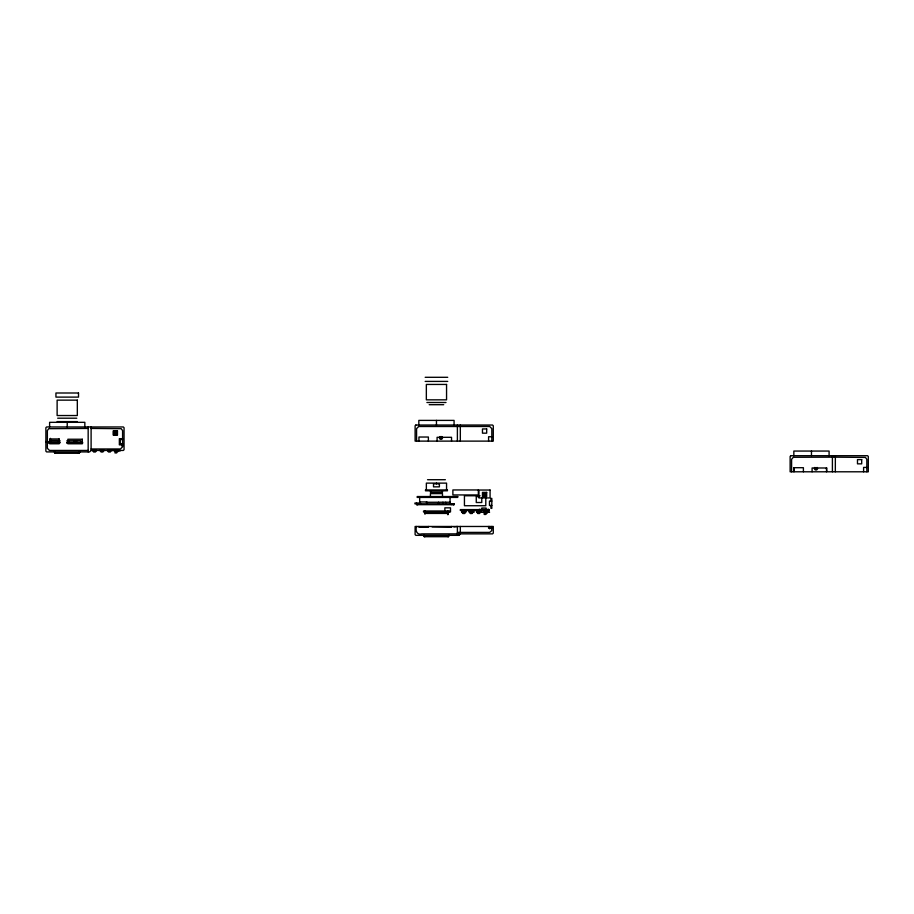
<?xml version="1.0" encoding="UTF-8"?>
<svg xmlns="http://www.w3.org/2000/svg" width="914" height="914" viewBox="0 0 914 914"><rect width="100%" height="100%" fill="white"/><g stroke="black" fill="none" stroke-linecap="round" stroke-linejoin="round"><path stroke-width="1.37" d="M88.167 451.916L88.167 426.964M91.103 450.442L123.321 450.442L124.053 449.699L124.053 427.695L123.321 426.964L46.614 426.964L45.883 427.695L45.883 451.173L46.614 451.916L89.629 451.916L91.103 450.442L91.103 426.964M122.59 445.883L122.59 443.976L120.237 443.976L120.237 439.554L122.59 439.554L122.59 438.674L119.357 438.674L119.357 444.855L122.59 444.855M457.388 535.341L457.388 526.475L453.881 526.921M416.578 526.475C414.979 530.406 417.092 535.581 421.88 533.867L492.555 533.867L493.286 533.136L493.286 526.475L415.116 526.475L415.116 534.599L415.847 535.341L458.862 535.341L460.325 533.879L460.325 526.475M460.325 441.119L460.325 425.033M835.339 471.795L835.35 455.709M491.812 436.766L488.59 436.732L488.59 441.119M866.826 467.442L863.604 467.408L863.604 471.795M54.314 451.916L55.046 453.275L79.244 453.275L79.986 451.916M423.536 535.341L424.279 536.701L448.477 536.701L449.208 535.341M458.862 535.341L460.325 533.867M457.388 532.405L489.687 532.394L491.721 530.657L491.812 526.475M432.116 526.898L451.539 527.218L451.539 526.475M425.17 377.299L447.734 377.299M425.17 381.412L447.734 381.412M426.918 402.503L445.986 402.503M429.18 404.696L443.724 404.696M57.685 418.201L76.765 418.201M57.125 421.605L77.324 421.605M88.167 428.426L48.716 428.689L47.357 430.563L47.357 448.306L49.482 450.442L88.167 450.442M91.103 428.426L121.219 428.689L122.59 430.563L122.59 446.843L120.465 448.968L91.103 448.98M60.107 440.777L50.43 440.777L50.43 438.343M66.882 440.777L80.843 440.708L80.832 442.319M48.613 441.508L51.138 441.508M48.533 442.319L60.267 442.319M66.745 442.319L82.694 442.319M48.533 443.153L59.81 443.153M66.688 443.153L82.694 443.153M92.44 450.442L96.656 450.442M99.889 450.442L104.116 450.442M107.292 450.442L111.519 450.442M114.513 450.442L120.374 450.682L117.792 450.442M115.335 450.682L111.668 450.442M92.805 451.093L96.29 451.093M100.254 451.093L103.739 451.093M107.669 451.093L111.154 451.093M114.878 451.093L118.363 451.093M93.548 451.996L95.547 451.996M101.008 451.996L102.996 451.996M108.412 451.996L110.4 451.996M115.621 451.996L117.609 451.996M116.695 452.933L114.981 452.933L114.981 450.682M78.25 453.081L78.958 453.081M793.82 467.705L803.395 467.705L803.395 471.795M826.77 467.991L812.1 467.979L812.1 471.795M793.82 470.961L794.346 467.705M826.77 470.961L826.427 467.991M427.535 479.713L445.369 479.713M480.101 495.765L464.438 495.765L464.438 505.728L485.791 505.728L485.791 497.193M479.016 496.668L476.263 496.668L476.263 502.506L481.769 502.506L481.769 497.833M491.812 501.066L489.47 501.066L489.47 505.488L491.812 505.488M426.335 502.289L450.065 502.22M420.36 503.02L414.933 503.02L414.933 503.831L454.167 503.831L454.167 504.665L416.578 504.665L416.578 503.02M479.267 509.315L479.976 509.315M487.939 509.315L488.647 509.315M474.412 511.954L469.122 511.954L469.122 510.492M480.753 511.954L476.525 511.954L476.525 510.492M483.312 511.954L489.607 512.194L487.013 512.194L487.013 509.566M484.569 512.194L480.89 512.194L480.89 509.566M426.484 512.971L446.272 512.971M425.353 513.428L424.633 513.428L424.576 511.474M447.46 513.428L448.18 513.428M462.781 513.508L464.769 513.508M470.23 513.508L472.218 513.508M477.645 513.508L479.633 513.508M484.854 513.508L486.842 513.508M424.644 513.634L425.353 513.634M447.472 513.634L448.18 513.634M485.917 514.445L484.203 514.445L484.203 512.194M447.472 514.593L448.18 514.593M491.812 528.281L488.59 528.281L488.59 526.475M424.564 536.507L425.273 536.518M447.392 536.518L448.111 536.518M472.972 511.954L473.338 510.492M484.1 511.954L483.735 510.492M866.838 471.795L866.826 459.296L865.467 457.423L835.35 457.16L793.329 457.274L791.593 459.296L791.593 471.795M832.403 455.709L832.403 471.795M829.089 455.709L829.089 451.059L793.843 451.059L793.843 455.709M826.553 467.979L826.553 471.795M811.472 451.059L811.472 455.709M793.969 467.705L793.969 471.795M491.812 441.119L491.812 428.62L489.687 426.495L418.703 426.495L416.578 428.62L416.578 441.119M490.932 501.249L490.932 498.416L491.812 498.416L491.812 508.355L490.932 508.355L490.932 505.488M489.687 526.475L489.687 528.84M487.962 510.492L487.962 511.954M487.585 510.492L487.585 512.605L484.1 512.605L484.1 510.492M486.122 509.566L486.122 508.058L481.792 508.058L481.792 509.566M485.848 510.492L485.848 511.954M480.376 510.492L480.376 512.605L476.891 512.605L476.891 510.492M478.639 510.492L478.639 511.954M472.972 510.492L472.972 512.605L469.488 512.605L469.488 510.492M471.224 510.492L471.224 511.954M465.889 510.492L465.889 511.954L461.661 511.954L461.661 510.492M465.523 510.492L465.523 512.605L462.027 512.605L462.027 510.492M463.775 510.492L463.775 511.954M457.388 425.033L457.388 441.119M454.075 425.033L454.075 420.394L418.829 420.394L418.829 425.033M453.881 503.831L453.881 504.665M453.481 503.831L453.481 504.665M452.978 503.831L452.978 504.665M451.539 441.119L451.539 437.303L437.086 437.303L437.086 441.119M451.288 503.831L451.265 504.665M450.054 497.422L450.054 503.831M449.391 511.954L449.391 510.983L423.525 510.983L423.525 511.954L450.499 511.954L450.499 507.841L444.855 507.841L444.855 510.983M448.477 535.341L448.477 536.701M447.826 510.983L447.826 513.919M446.558 489.95L446.558 483.118L426.358 483.118L426.358 489.95M446.272 511.954L446.272 513.428L426.484 513.428L426.484 511.954M445.712 502.22L445.712 503.831M442.913 502.22L442.913 503.831M442.467 490.807L442.467 492.315L430.437 492.315L430.437 490.807M442.49 496.233L442.49 493.617L430.414 493.617L430.414 496.233M442.102 490.807L442.102 492.315M438.56 502.22L438.56 503.831M436.458 420.394L436.458 425.033M436.458 483.118L436.458 483.837M430.802 490.807L430.802 492.315M428.38 441.119L428.38 437.029L418.955 437.029L418.955 441.119M428.38 526.475L428.38 527.218L418.955 527.218L418.955 526.475M426.907 503.831L426.907 501.946L420.429 501.946L420.429 503.831M424.999 510.983L424.999 513.919M424.279 535.341L424.279 536.701M419.663 497.422L419.663 502.289M417.767 503.831L417.767 504.665M417.264 503.831L417.264 504.665M416.864 503.831L416.864 504.665M121.711 443.976L121.711 445.883M84.842 426.964L84.842 422.325L49.607 422.325L49.607 426.964M82.043 442.319L82.066 443.153M79.244 451.916L79.244 453.275M76.479 440.708L76.479 442.319M73.691 440.708L73.691 442.319M69.327 440.708L69.327 442.319M67.225 421.605L67.225 426.964M57.685 442.319L57.685 440.434L51.195 440.434L51.195 442.319M55.046 451.916L55.046 453.275M45.7 441.508L45.7 442.319M817.059 467.42A1.531 1.531 0 0 1 817.059 469.579A1.531 1.531 0 0 1 814.9 469.579A1.531 1.531 0 0 1 814.9 467.42M441.725 436.492A1.531 1.531 0 0 1 442.136 438.8A1.531 1.531 0 0 1 439.794 438.8A1.531 1.531 0 0 1 440.194 436.492M114.387 432.733C115.598 436.526 117.335 430.048 114.387 432.733M440.605 437.726L441.313 437.909L440.605 437.726M483.609 494.246C484.831 498.039 486.568 491.561 483.609 494.246M815.619 468.402L816.328 468.585L815.619 468.402M415.847 425.033L415.116 425.764L415.116 441.119L493.286 441.119L493.286 425.764L492.555 425.033L415.847 425.033M790.861 455.709L790.13 456.44L790.13 471.795L868.3 471.795L868.3 456.44L867.569 455.709L790.861 455.709M446.558 384.44L426.347 384.44L426.347 399.841L446.558 399.841L446.558 384.44M78.513 392.997L55.937 392.997L55.937 397.11L78.513 397.11L78.513 392.997M77.324 400.138L57.125 400.138L57.125 415.539L77.324 415.539L77.324 400.138M486.682 428.94L482.466 428.94L482.466 433.167L486.682 433.167L486.682 428.94M117.46 430.871L113.233 430.871L113.233 435.098L117.46 435.098L117.46 430.871M117.095 431.248L113.599 431.248L113.599 434.733L117.095 434.733L117.095 431.248M59.147 438.96L49.733 438.96L49.733 443.781L59.147 443.781L59.147 438.96M82.306 439.246L67.865 439.246L67.865 443.781L82.306 443.781L82.306 439.246M861.696 459.616L857.481 459.616L857.481 463.844L861.696 463.844L861.696 459.616M439.394 483.837L433.51 483.837L433.51 486.854L439.394 486.854L439.394 483.837M447.426 489.95L425.478 489.95L425.478 490.807L447.426 490.807L447.426 489.95M478.342 489.95L452.887 489.95L452.887 494.942L478.342 494.942L478.342 489.95M490.075 490.041L478.913 490.041L478.913 497.936L490.075 497.936L490.075 490.041M486.682 492.395L482.466 492.395L482.466 496.61L486.682 496.61L486.682 492.395M486.317 492.76L482.832 492.76L482.832 496.245L486.317 496.245L486.317 492.76M457.72 496.542L417.195 496.542L417.195 497.422L457.72 497.422L457.72 496.542M489.287 509.601L460.325 509.601L460.325 510.492L489.287 510.492L489.287 509.601"/></g></svg>
